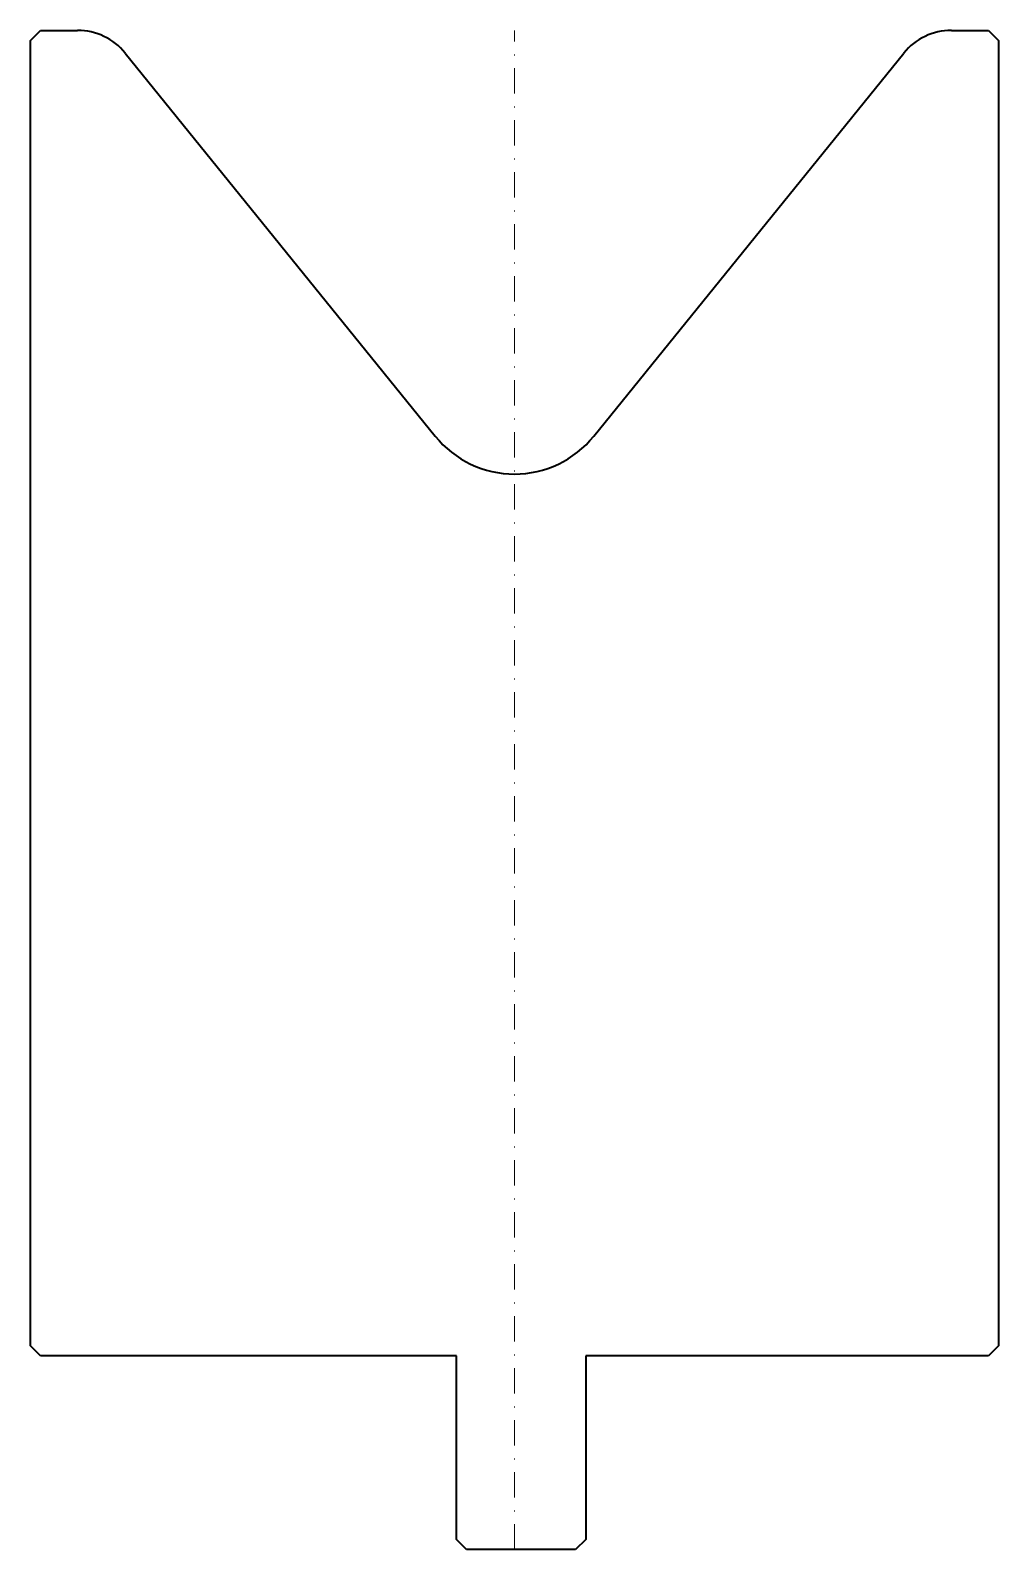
# Model space of a CAD drawing. Header units: millimetres. Extents: x -47 to 48, y -149 to 0.
import ezdxf

# ---------------------------------------------------------------- set-up
doc = ezdxf.new("R2010")
doc.units = ezdxf.units.MM
doc.header["$LTSCALE"] = 5
doc.linetypes.add('AUSGEZOGEN', pattern=[0])
doc.linetypes.add('DASHDOT', pattern=[1, 0.5, -0.25, 0, -0.25])
doc.layers.add('2', color=7, linetype='Continuous')

msp = doc.modelspace()

# ---------------------------------------------------------------- linework, layer by layer
at = {"layer": '2', "color": 7, "linetype": 'AUSGEZOGEN', "lineweight": 35}
for p, q in [((-47.5, -1), (-46.5, 0)), ((-46.5, 0), (-42.86, 0)), ((42.86, 0), (46.5, 0)), ((46.5, 0), (47.5, -1)), ((-47.5, -129), (-47.5, -1)), ((47.5, -1), (47.5, -129)), ((-38.2, -2.22), (-7.77, -39.8)), ((7.77, -39.8), (38.2, -2.22)), ((-46.5, -130), (-47.5, -129)), ((47.5, -129), (46.5, -130)), ((-5.7, -130), (-46.5, -130)), ((-5.7, -148), (-5.7, -130)), ((46.5, -130), (7, -130)), ((7, -130), (7, -148)), ((-4.7, -149), (-5.7, -148)), ((6, -149), (-4.7, -149)), ((7, -148), (6, -149))]:
    msp.add_line(p, q, dxfattribs=at)
at = {"layer": '2', "color": 7, "linetype": 'DASHDOT', "lineweight": 18}
msp.add_line((0, -149), (0, 0), dxfattribs=at)
at = {"layer": '2', "color": 7, "linetype": 'AUSGEZOGEN', "lineweight": 35}
for centre, radius, start, end in [((42.86, -6), 6, 90, 141), ((-42.86, -6), 6, 39, 90), ((0, -33.51), 10, 219, 321)]:
    msp.add_arc(centre, radius, start, end, dxfattribs=at)

doc.saveas('drawing.dxf')
